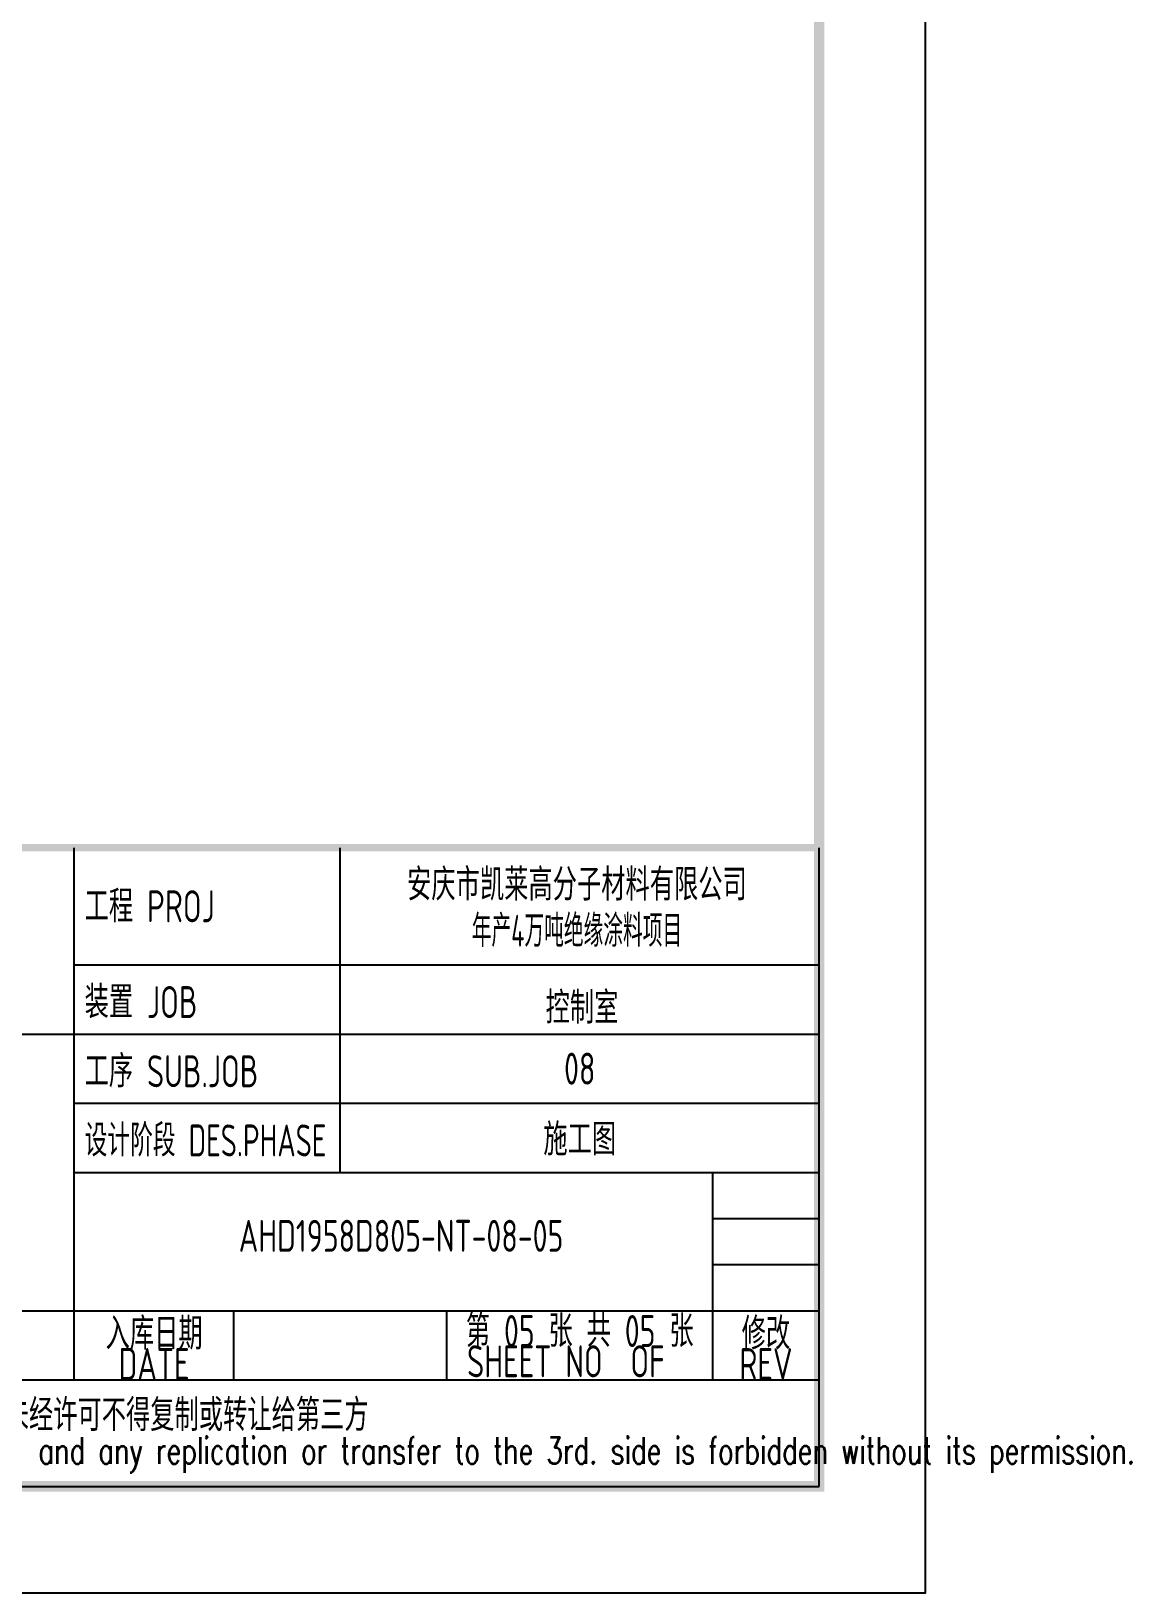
# Model space of a CAD drawing. Extents: x 5136380 to 5447195, y -425726 to -253846.
# Drawn here: x 5409069 to 5414240, y -399162 to -391826 of the extents above; entities that cross this region are included whole.
import ezdxf
from ezdxf.enums import TextEntityAlignment as Align

# ---------------------------------------------------------------- set-up
doc = ezdxf.new("R2010")
doc.units = 0
doc.header["$LTSCALE"] = 1000
doc.header["$MEASUREMENT"] = 0
doc.layers.get('0').update_dxf_attribs({"linetype": 'CONTINUOUS'})
doc.layers.add('PUB_TITLE', color=4, linetype='CONTINUOUS')
doc.styles.add('ECEC_TQ', font='txt_l.shx', dxfattribs={"bigfont": 'hztxt_l.shx'})
doc.styles.add('sceie', font='sceie.shx', dxfattribs={"bigfont": 'sceic.shx'})

msp = doc.modelspace()

# ---------------------------------------------------------------- linework, layer by layer
for p, q in [((5409271.4, -398162.1), (5409271.4, -395662.1)), ((5410521.4, -397187.1), (5410521.4, -395662.1)), ((5412771.4, -398662.1), (5412771.4, -395662.1)), ((5409271.4, -396212.1), (5412771.4, -396212.1)), ((5403771.4, -396537.1), (5409271.4, -396537.1)), ((5409271.4, -396537.1), (5412771.4, -396537.1)), ((5409271.4, -396862.1), (5412771.4, -396862.1)), ((5409271.4, -397187.1), (5412771.4, -397187.1)), ((5412271.4, -398162.1), (5412271.4, -397187.1)), ((5412271.4, -397403.7), (5412771.4, -397403.7)), ((5412271.4, -397620.4), (5412771.4, -397620.4)), ((5406521.4, -397837.1), (5412771.4, -397837.1)), ((5410021.4, -398162.1), (5410021.4, -397837.1)), ((5411021.4, -398162.1), (5411021.4, -397837.1)), ((5403771.4, -398162.1), (5412771.4, -398162.1)), ((5403771.4, -398662.1), (5412771.4, -398662.1))]:
    msp.add_line(p, q)
at = {"const_width": 35}
msp.add_lwpolyline([(5412771.4, -395662.1), (5403771.4, -395662.1)], dxfattribs=at)
at = {"layer": 'PUB_TITLE', "color": 4}
msp.add_lwpolyline([(5371221.4, -399162.1), (5413271.4, -399162.1), (5413271.4, -369462.1), (5371221.4, -369462.1)], close=True, dxfattribs=at)
at = {"layer": 'PUB_TITLE', "color": 4, "const_width": 50}
msp.add_lwpolyline([(5372471.4, -398662.1), (5412771.4, -398662.1), (5412771.4, -369962.1), (5372471.4, -369962.1)], close=True, dxfattribs=at)

# ---------------------------------------------------------------- texts
for s, height, style, width, p in [('安庆市凯莱高分子材料有限公司', 150, 'sceie', 0.8, (5411633.3, -395827)), ('年产4万吨绝缘涂料项目', 150, 'sceie', 0.65, (5411633.3, -396044.5)), ('控制室', 150, 'sceie', 0.8, (5411657.2, -396405.1)), ('08', 150, 'sceie', 0.8, (5411646.4, -396699.6)), ('施工图', 150, 'sceie', 0.8, (5411646.4, -397024.6)), ('入库日期', 150, 'sceie', 0.8, (5409646.4, -397937.1)), ('第 05 张 共 05 张', 150, 'sceie', 0.8, (5411646.4, -397924.6)), ('修改', 150, 'sceie', 0.8, (5412521.4, -397937.1)), ('DATE', 150, 'sceie', 0.8, (5409646.4, -398087.1)), ('SHEET NO  OF  ', 150, 'sceie', 0.8, (5411646.4, -398074.6)), ('REV', 150, 'sceie', 0.8, (5412521.4, -398087.1)), ('本文件专有权属安徽华东化工医药工程有限责任公司所有,未经许可不得复制或转让给第三方', 150, 'sceie', 0.8, (5408357, -398336.5)), ('The proprietary right of this document belongs to Anhui Huadong Chemical And Medical Engineering  Co.,Ltd.  and any replication or transfer to the 3rd. side is forbidden without its permission. ', 125, 'ECEC_TQ', 0.72, (5408271.4, -398512.1))]:
    msp.add_text(s, height=height, dxfattribs=dict(style=style, width=width)).set_placement(p, align=Align.MIDDLE)
at = {"style": 'sceie'}
for s, width, p in [('工程 PROJ', 0.8, (5409319.8, -396012.1)), ('装置 JOB', 0.8, (5409319.8, -396462.1)), ('工序 SUB.JOB', 0.8, (5409319.8, -396787.1)), ('设计阶段 DES.PHASE', 0.75, (5409319.8, -397112.1))]:
    msp.add_text(s, height=150, dxfattribs=dict(at, width=width)).set_placement(p)
at = {"style": 'sceie', "width": 0.8}
msp.add_attdef('AHD1958D805-NT-08-05', text='200320-02-040', height=150, dxfattribs=at).set_placement((5410806.8, -397485.2), align=Align.MIDDLE)

doc.saveas('drawing.dxf')
